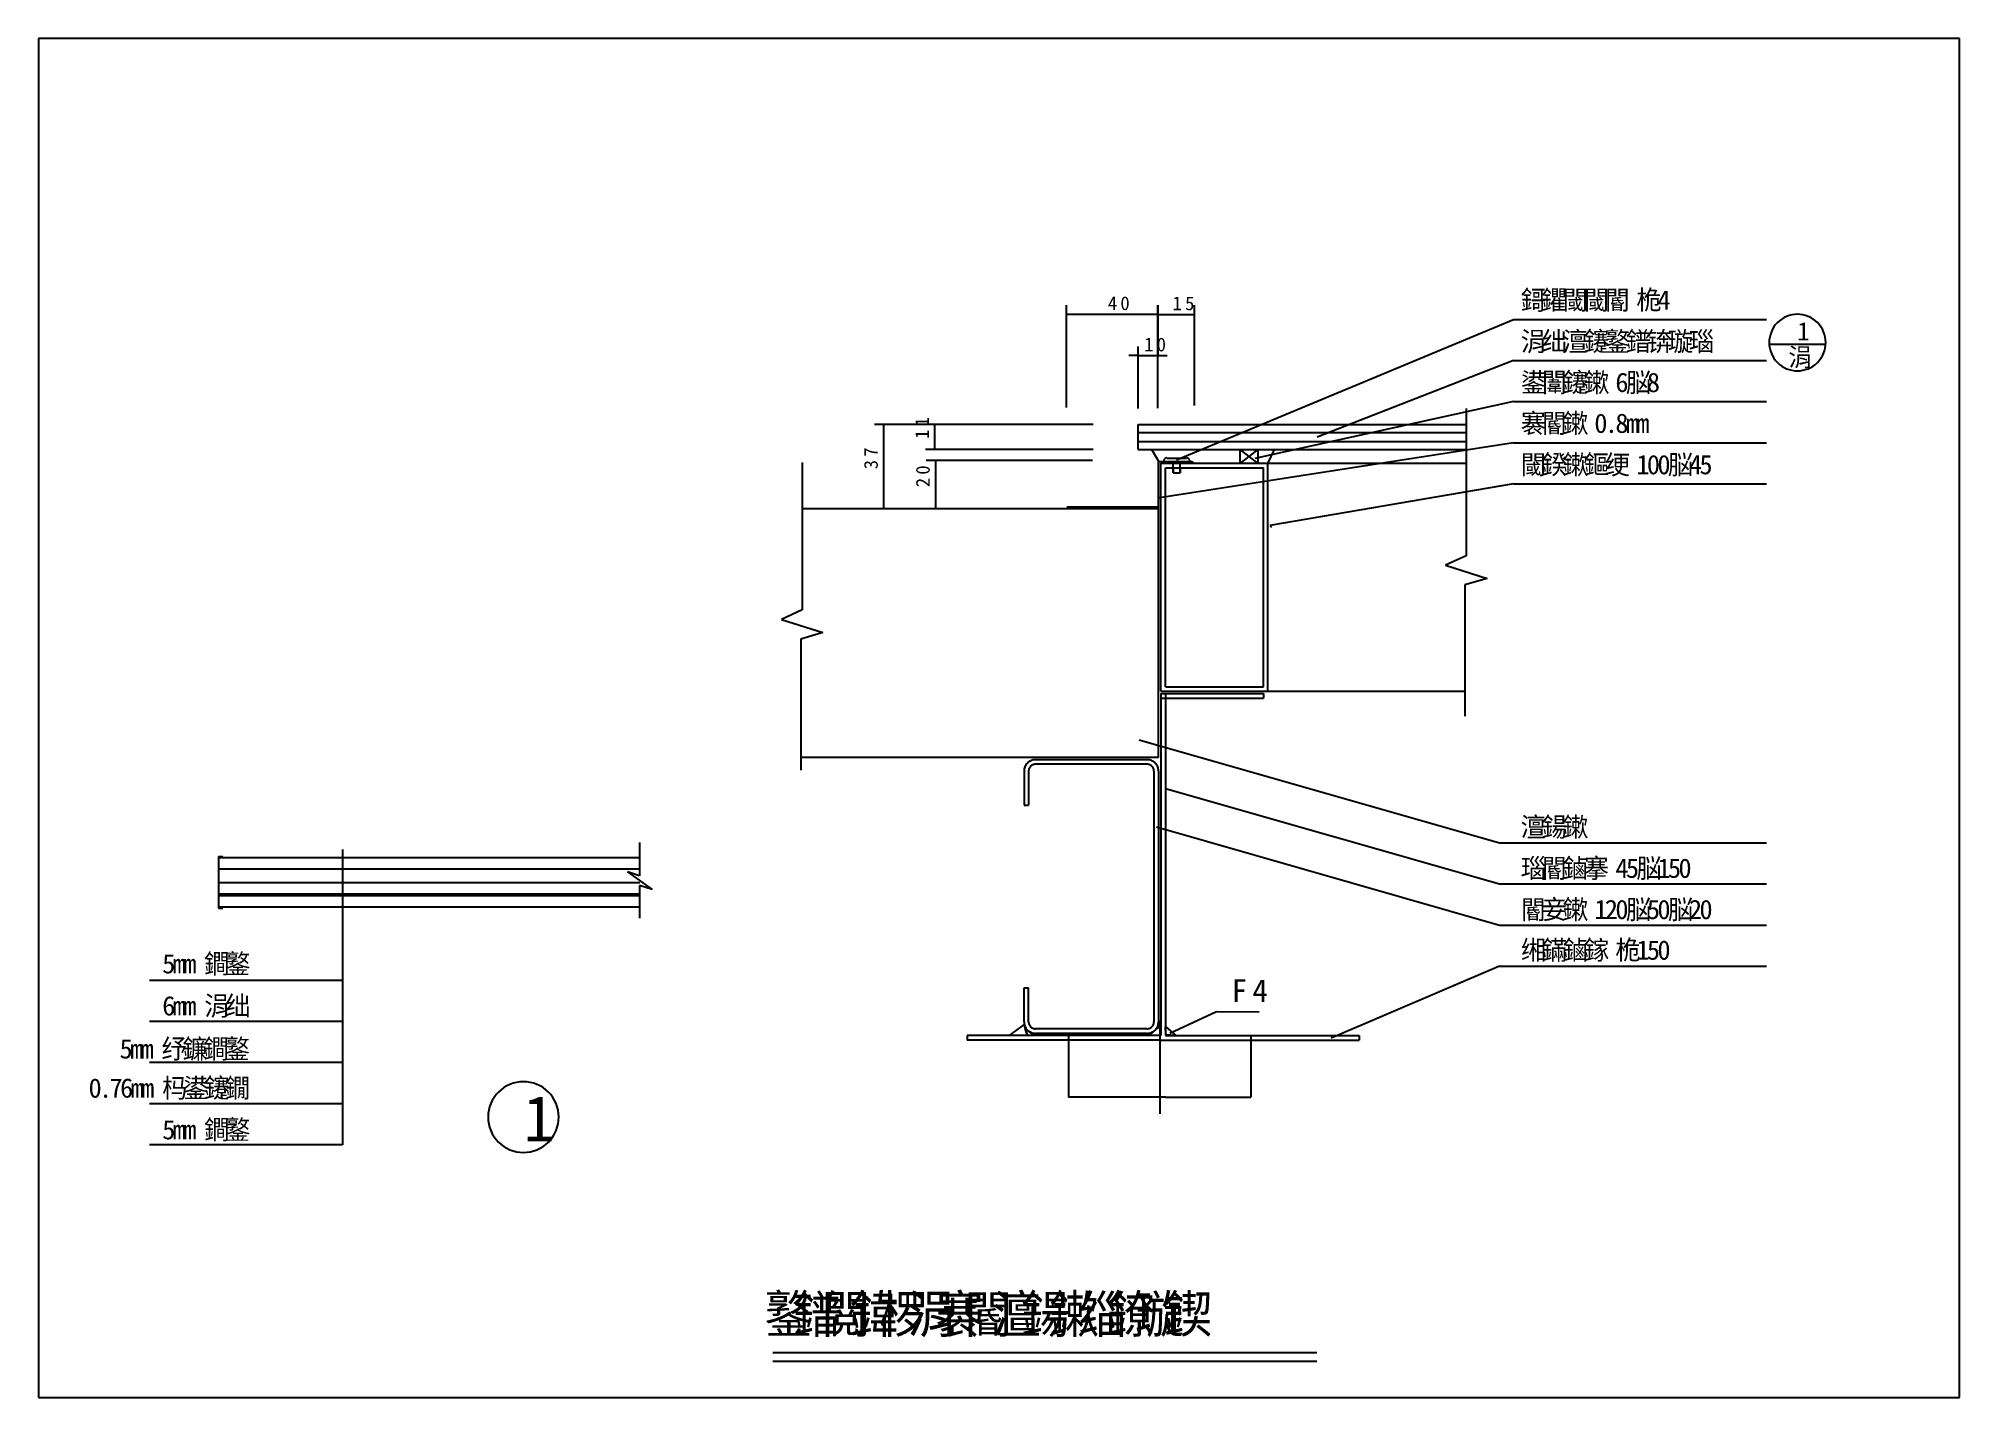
# Model space of a CAD drawing. Header units: metres. Extents: x 0 to 420, y 0 to 297.
import ezdxf

# ---------------------------------------------------------------- set-up
doc = ezdxf.new("R2010")
doc.units = ezdxf.units.M

msp = doc.modelspace()

# ---------------------------------------------------------------- linework, layer by layer
for p, q in [((420, 297), (0, 297)), ((0, 297), (0, 0)), ((420, 0), (420, 297)), ((224.74, 216.33), (224.74, 238.73)), ((224.74, 236.73), (244.74, 236.73)), ((244.74, 216.22), (244.74, 238.73)), ((244.78, 227.54), (244.78, 238.71)), ((244.78, 236.71), (252.73, 236.71)), ((248.83, 204.89), (322.46, 235.57)), ((252.73, 216.77), (252.73, 238.71)), ((322.46, 235.57), (377.78, 235.57)), ((240.39, 227.71), (238.39, 227.71)), ((240.39, 216.15), (240.39, 229.71)), ((240.39, 227.71), (244.74, 227.71)), ((244.74, 216.22), (244.74, 229.71)), ((244.74, 227.71), (246.74, 227.71)), ((378.66, 230.22), (390.83, 230.22)), ((322.46, 226.6), (279.55, 209.9)), ((322.46, 226.6), (377.78, 226.6)), ((322.46, 217.63), (265.95, 205.23)), ((312.13, 216.15), (312.13, 183.97)), ((322.46, 217.63), (377.78, 217.63)), ((230.56, 212.63), (182.75, 212.63)), ((184.75, 212.63), (184.75, 194.18)), ((230.56, 212.63), (193.92, 212.63)), ((195.92, 212.63), (195.92, 207.15)), ((240.39, 207.15), (240.39, 212.63)), ((240.39, 212.63), (267.8, 212.63)), ((240.39, 210.89), (267.8, 210.89)), ((267.8, 212.63), (312.13, 212.63)), ((267.8, 212.63), (312.13, 212.63)), ((267.8, 210.89), (312.13, 210.89)), ((230.56, 207.15), (193.92, 207.15)), ((240.39, 208.9), (267.8, 208.9)), ((240.39, 207.15), (267.8, 207.15)), ((244.91, 204.54), (243.5, 207.05)), ((322.46, 208.66), (244.63, 196.54)), ((262.63, 207.18), (262.63, 204.11)), ((262.63, 207.18), (266.62, 204.11)), ((266.62, 207.18), (262.63, 204.11)), ((266.62, 207.18), (266.62, 204.11)), ((267.8, 208.9), (312.13, 208.9)), ((267.8, 207.15), (312.13, 207.15)), ((268.79, 204.15), (270.2, 207.15)), ((322.46, 208.66), (377.78, 208.66)), ((166.97, 204.3), (166.97, 172.12)), ((230.44, 204.8), (194.09, 204.8)), ((196.09, 204.8), (196.09, 194.23)), ((244.88, 204.55), (252.25, 204.55)), ((244.88, 194.19), (244.88, 204.55)), ((245.38, 204.16), (267.8, 204.16)), ((245.38, 154.33), (245.38, 204.16)), ((246.37, 155.33), (246.37, 203.17)), ((246.37, 203.17), (267.8, 203.17)), ((246.76, 205.3), (250.96, 205.3)), ((248.11, 203.17), (248.11, 204.55)), ((248.11, 202.09), (248.11, 203.17)), ((248.11, 203.17), (248.11, 202.09)), ((248.11, 202.09), (249.61, 202.09)), ((249.61, 203.17), (249.61, 204.55)), ((249.61, 202.09), (249.61, 203.17)), ((249.61, 203.17), (249.61, 202.09)), ((249.61, 203.17), (249.61, 202.09)), ((249.61, 203.17), (249.61, 202.09)), ((252.25, 204.55), (252.64, 204.12)), ((267.8, 204.16), (312.13, 204.16)), ((267.8, 155.33), (267.8, 203.17)), ((268.79, 154.33), (268.79, 204.16)), ((322.46, 199.69), (269.2, 190.53)), ((322.46, 199.69), (377.78, 199.69)), ((238.51, 194.2), (166.97, 194.2)), ((195.56, 194.18), (182.75, 194.18)), ((226.16, 194.23), (194.09, 194.23)), ((244.77, 194.58), (224.84, 194.58)), ((244.88, 194.2), (238.51, 194.2)), ((244.88, 139.88), (244.88, 194.19)), ((269.2, 190.53), (269.57, 190.17)), ((312.13, 183.97), (307.58, 181.91)), ((307.58, 181.91), (316.69, 179.02)), ((316.69, 179.02), (311.85, 177.59)), ((311.85, 177.59), (311.85, 148.92)), ((316.69, 179.02), (316.69, 179.02)), ((166.97, 172.12), (162.42, 170.06)), ((162.42, 170.06), (171.52, 167.17)), ((171.52, 167.17), (166.68, 165.74)), ((166.68, 165.74), (166.68, 137.08)), ((171.52, 167.17), (171.52, 167.17)), ((245.38, 154.33), (267.8, 154.33)), ((245.38, 153.84), (245.38, 79.09)), ((245.38, 153.84), (267.8, 153.84)), ((245.38, 152.84), (267.8, 152.84)), ((246.37, 155.33), (267.8, 155.33)), ((246.37, 153.84), (246.37, 79.09)), ((246.37, 153.84), (246.37, 79.09)), ((267.8, 154.33), (311.85, 154.33)), ((267.8, 153.84), (267.8, 152.84)), ((240.63, 143.74), (319.42, 121.2)), ((244.88, 139.88), (166.68, 139.88)), ((242.39, 139.39), (217.97, 139.39)), ((215.48, 136.89), (215.48, 129.42)), ((216.47, 136.89), (216.47, 129.42)), ((242.39, 138.39), (217.97, 138.39)), ((243.88, 136.89), (243.88, 82.08)), ((244.88, 136.89), (244.88, 82.08)), ((246.37, 133.13), (319.42, 112.23)), ((215.48, 129.42), (216.47, 129.42)), ((244.4, 124.73), (319.42, 103.26)), ((39.35, 118.2), (39.35, 106.93)), ((39.35, 118.2), (40.34, 118.2)), ((39.35, 118.05), (131.47, 118.05)), ((66.5, 119.74), (66.5, 55.25)), ((131.39, 121.28), (131.39, 113.99)), ((319.42, 121.2), (377.78, 121.2)), ((39.35, 115.56), (131.47, 115.56)), ((128.78, 114.85), (134.18, 111.03)), ((131.39, 113.99), (128.78, 114.85)), ((39.35, 112.57), (131.47, 112.57)), ((39.35, 110.08), (131.47, 110.08)), ((39.35, 109.7), (131.47, 109.7)), ((134.18, 111.03), (131.39, 111.9)), ((131.39, 111.9), (131.39, 104.78)), ((319.42, 112.23), (377.78, 112.23)), ((39.35, 107.21), (131.47, 107.21)), ((39.35, 106.93), (40.34, 106.93)), ((319.42, 103.26), (377.78, 103.26)), ((319.42, 94.29), (282.62, 78.55)), ((319.42, 94.29), (377.78, 94.29)), ((66.5, 91.13), (24.28, 91.13)), ((215.48, 82.08), (215.48, 89.56)), ((215.48, 89.56), (216.47, 89.56)), ((216.47, 82.08), (216.47, 89.56)), ((247.32, 79.65), (257.55, 84.34)), ((257.55, 84.34), (266.88, 84.31)), ((66.5, 82.16), (24.28, 82.16)), ((215.49, 81.51), (212.26, 79.18)), ((216.29, 79.1), (215.49, 81.51)), ((215.73, 80.62), (217.58, 79.1)), ((216.21, 79.1), (215.73, 80.62)), ((242.39, 80.59), (217.97, 80.59)), ((245.33, 81.27), (242.83, 79.1)), ((244.93, 81.91), (244.6, 80.79)), ((244.6, 80.79), (245.25, 80.87)), ((245.25, 82.31), (244.93, 81.91)), ((245.25, 80.87), (245.25, 82.31)), ((245.25, 81.11), (245.33, 81.27)), ((245.25, 79.18), (245.25, 81.11)), ((246.38, 81.11), (248.64, 79.1)), ((246.46, 79.26), (246.38, 81.11)), ((245.38, 79.09), (203.02, 79.09)), ((203.02, 79.09), (203.02, 78.1)), ((245.38, 78.1), (203.02, 78.1)), ((212.18, 79.18), (216.45, 79.1)), ((212.26, 79.18), (216.29, 79.1)), ((217.58, 79.1), (216.21, 79.1)), ((242.39, 79.59), (217.97, 79.59)), ((225.19, 78.97), (225.19, 65.64)), ((242.83, 79.1), (245.25, 79.18)), ((243.07, 79.42), (242.99, 79.1)), ((245.13, 78.97), (245.13, 62.03)), ((245.38, 78.1), (246.37, 78.1)), ((246.37, 79.09), (288.73, 79.09)), ((246.37, 78.1), (288.73, 78.1)), ((248.64, 79.1), (246.46, 79.26)), ((265.06, 78.97), (265.06, 65.64)), ((288.73, 79.09), (288.73, 78.1)), ((66.5, 73.19), (24.28, 73.19)), ((66.5, 64.22), (24.28, 64.22)), ((245.38, 65.64), (225.19, 65.64)), ((246.37, 65.64), (245.38, 65.64)), ((246.37, 65.64), (265.06, 65.64)), ((246.37, 65.64), (246.37, 65.64)), ((66.5, 55.25), (24.28, 55.25)), ((160.56, 9.83), (279.47, 9.83)), ((160.56, 7.96), (279.47, 7.96)), ((0, 0), (420, 0))]:
    msp.add_line(p, q)
for points in [[(390.73, 230.54), (390.7, 231.14), (390.61, 231.74), (390.47, 232.33), (390.26, 232.9), (390, 233.45), (389.69, 233.97), (389.33, 234.46), (388.92, 234.91), (388.47, 235.31), (387.99, 235.68), (387.47, 235.99), (386.92, 236.25), (386.35, 236.45), (385.76, 236.6), (385.16, 236.69), (384.55, 236.72), (383.95, 236.69), (383.35, 236.6), (382.76, 236.45), (382.19, 236.25), (381.64, 235.99), (381.12, 235.68), (380.63, 235.31), (380.18, 234.91), (379.78, 234.46), (379.42, 233.97), (379.1, 233.45), (378.85, 232.9), (378.64, 232.33), (378.49, 231.74), (378.4, 231.14), (378.38, 230.54), (378.38, 230.54)], [(378.38, 230.54), (378.4, 229.93), (378.49, 229.33), (378.64, 228.74), (378.85, 228.17), (379.1, 227.63), (379.42, 227.11), (379.78, 226.62), (380.18, 226.17), (380.63, 225.76), (381.12, 225.4), (381.64, 225.09), (382.19, 224.83), (382.76, 224.63), (383.35, 224.48), (383.95, 224.39), (384.55, 224.36), (385.16, 224.39), (385.76, 224.48), (386.35, 224.63), (386.92, 224.83), (387.47, 225.09), (387.99, 225.4), (388.47, 225.76), (388.92, 226.17), (389.33, 226.62), (389.69, 227.11), (390, 227.63), (390.26, 228.17), (390.47, 228.74), (390.61, 229.33), (390.7, 229.93), (390.73, 230.54), (390.73, 230.54)], [(246.72, 205.33), (246.65, 205.32), (246.58, 205.31), (246.51, 205.3), (246.44, 205.27), (246.38, 205.24), (246.32, 205.21), (246.26, 205.16), (246.21, 205.12), (246.16, 205.06), (246.12, 205.01), (246.09, 204.95), (246.06, 204.88), (246.03, 204.82), (246.01, 204.75), (246, 204.68), (246, 204.61), (246, 204.61)], [(251.72, 204.61), (251.72, 204.68), (251.71, 204.75), (251.69, 204.82), (251.67, 204.88), (251.64, 204.95), (251.6, 205.01), (251.56, 205.06), (251.51, 205.12), (251.46, 205.16), (251.4, 205.21), (251.34, 205.24), (251.28, 205.27), (251.21, 205.3), (251.14, 205.31), (251.07, 205.32), (251, 205.33), (251, 205.33)], [(217.97, 139.39), (217.73, 139.37), (217.48, 139.34), (217.25, 139.28), (217.02, 139.2), (216.8, 139.09), (216.59, 138.97), (216.39, 138.82), (216.21, 138.66), (216.04, 138.47), (215.9, 138.28), (215.77, 138.07), (215.67, 137.85), (215.59, 137.62), (215.53, 137.38), (215.49, 137.14), (215.48, 136.89), (215.48, 136.89)], [(244.88, 136.89), (244.87, 137.14), (244.83, 137.38), (244.77, 137.62), (244.69, 137.85), (244.58, 138.07), (244.46, 138.28), (244.31, 138.47), (244.15, 138.66), (243.97, 138.82), (243.77, 138.97), (243.56, 139.09), (243.34, 139.2), (243.11, 139.28), (242.87, 139.34), (242.63, 139.37), (242.39, 139.39), (242.39, 139.39)], [(217.97, 138.39), (217.82, 138.38), (217.68, 138.36), (217.54, 138.32), (217.4, 138.28), (217.27, 138.21), (217.14, 138.14), (217.02, 138.05), (216.91, 137.95), (216.81, 137.84), (216.73, 137.72), (216.65, 137.6), (216.59, 137.47), (216.54, 137.33), (216.5, 137.19), (216.48, 137.04), (216.47, 136.89), (216.47, 136.89)], [(243.88, 136.89), (243.87, 137.04), (243.85, 137.19), (243.82, 137.33), (243.77, 137.47), (243.7, 137.6), (243.63, 137.72), (243.54, 137.84), (243.44, 137.95), (243.33, 138.05), (243.22, 138.14), (243.09, 138.21), (242.96, 138.28), (242.82, 138.32), (242.68, 138.36), (242.53, 138.38), (242.39, 138.39), (242.39, 138.39)], [(215.48, 82.08), (215.49, 81.84), (215.53, 81.6), (215.59, 81.36), (215.67, 81.13), (215.77, 80.91), (215.9, 80.7), (216.04, 80.5), (216.21, 80.32), (216.39, 80.16), (216.59, 80.01), (216.8, 79.89), (217.02, 79.78), (217.25, 79.7), (217.48, 79.64), (217.73, 79.6), (217.97, 79.59)], [(216.47, 82.08), (216.48, 81.94), (216.5, 81.79), (216.54, 81.65), (216.59, 81.51), (216.65, 81.38), (216.73, 81.25), (216.81, 81.13), (216.91, 81.03), (217.02, 80.93), (217.14, 80.84), (217.27, 80.76), (217.4, 80.7), (217.54, 80.65), (217.68, 80.62), (217.82, 80.59), (217.97, 80.59)], [(242.39, 80.59), (242.53, 80.59), (242.68, 80.62), (242.82, 80.65), (242.96, 80.7), (243.09, 80.76), (243.22, 80.84), (243.33, 80.93), (243.44, 81.03), (243.54, 81.13), (243.63, 81.25), (243.7, 81.38), (243.77, 81.51), (243.82, 81.65), (243.85, 81.79), (243.87, 81.94), (243.88, 82.08)], [(242.39, 79.59), (242.63, 79.6), (242.87, 79.64), (243.11, 79.7), (243.34, 79.78), (243.56, 79.89), (243.77, 80.01), (243.97, 80.16), (244.15, 80.32), (244.31, 80.5), (244.46, 80.7), (244.58, 80.91), (244.69, 81.13), (244.77, 81.36), (244.83, 81.6), (244.87, 81.84), (244.88, 82.08)], [(113.76, 61.3), (113.72, 62.06), (113.61, 62.81), (113.43, 63.54), (113.17, 64.26), (112.85, 64.94), (112.46, 65.59), (112.01, 66.2), (111.5, 66.76), (110.94, 67.27), (110.33, 67.72), (109.68, 68.11), (108.99, 68.44), (108.28, 68.69), (107.54, 68.88), (106.79, 68.99), (106.04, 69.03), (105.28, 68.99), (104.53, 68.88), (103.79, 68.69), (103.08, 68.44), (102.39, 68.11), (101.74, 67.72), (101.14, 67.27), (100.57, 66.76), (100.07, 66.2), (99.61, 65.59), (99.22, 64.94), (98.9, 64.26), (98.64, 63.54), (98.46, 62.81), (98.35, 62.06), (98.31, 61.3), (98.31, 61.3)], [(98.31, 61.3), (98.35, 60.55), (98.46, 59.8), (98.64, 59.06), (98.9, 58.35), (99.22, 57.66), (99.61, 57.01), (100.07, 56.4), (100.57, 55.84), (101.14, 55.33), (101.74, 54.88), (102.39, 54.49), (103.08, 54.17), (103.79, 53.91), (104.53, 53.73), (105.28, 53.62), (106.04, 53.58), (106.79, 53.62), (107.54, 53.73), (108.28, 53.91), (108.99, 54.17), (109.68, 54.49), (110.33, 54.88), (110.94, 55.33), (111.5, 55.84), (112.01, 56.4), (112.46, 57.01), (112.85, 57.66), (113.17, 58.35), (113.43, 59.06), (113.61, 59.8), (113.72, 60.55), (113.76, 61.3), (113.76, 61.3)]]:
    msp.add_lwpolyline(points)

# ---------------------------------------------------------------- texts
for s, height, p in [('4', 3, (233.8, 237.64)), ('0', 3, (236.53, 237.64)), ('1', 3, (247.95, 237.62)), ('5', 3, (250.68, 237.62)), ('鎶', 4.23, (324.07, 237.73)), ('鑺', 4.23, (328.66, 237.73)), ('閾', 4.23, (333.26, 237.73)), ('閾', 4.23, (337.86, 237.73)), ('閽', 4.23, (342.45, 237.73)), ('桅', 4.23, (349.34, 237.73)), ('4', 4.23, (353.94, 237.73)), ('1', 3, (241.74, 228.62)), ('0', 3, (244.47, 228.62)), ('涓', 4.23, (324.07, 228.69)), ('绌', 4.23, (328.66, 228.69)), ('澶', 4.23, (333.26, 228.69)), ('鑳', 4.23, (337.86, 228.69)), ('鐜', 4.23, (342.45, 228.69)), ('鐠', 4.23, (347.05, 228.69)), ('锛', 4.23, (351.64, 228.69)), ('璇', 4.23, (356.24, 228.69)), ('瑙', 4.23, (360.83, 228.69)), ('1', 3.99, (384.49, 231)), ('涓', 3.99, (382.57, 225.38)), ('鍙', 4.23, (324.07, 219.72)), ('闈', 4.23, (328.66, 219.72)), ('鑳', 4.23, (333.26, 219.72)), ('鏉', 4.23, (337.86, 219.72)), ('6', 4.23, (344.75, 219.72)), ('脳', 4.23, (347.05, 219.72)), ('8', 4.23, (351.64, 219.72)), ('褰', 4.23, (324.07, 210.8)), ('閽', 4.23, (328.66, 210.8)), ('鏉', 4.23, (333.26, 210.8)), ('0', 4.23, (340.15, 210.8)), ('8', 4.23, (344.75, 210.8)), ('.', 4.23, (342.45, 210.8)), ('m', 4.23, (347.05, 210.8)), ('m', 4.23, (349.34, 210.8)), ('閾', 4.23, (324.07, 201.76)), ('鍨', 4.23, (328.66, 201.76)), ('鏉', 4.23, (333.26, 201.76)), ('鏂', 4.23, (337.86, 201.76)), ('绠', 4.23, (342.45, 201.76)), ('1', 4.23, (349.34, 201.76)), ('0', 4.23, (351.64, 201.76)), ('0', 4.23, (353.94, 201.76)), ('脳', 4.23, (356.24, 201.76)), ('4', 4.23, (360.83, 201.76)), ('5', 4.23, (363.13, 201.76)), ('澶', 4.23, (324.07, 122.58)), ('鍚', 4.23, (328.66, 122.58)), ('鏉', 4.23, (333.26, 122.58)), ('瑙', 4.23, (324.07, 113.57)), ('閽', 4.23, (328.66, 113.57)), ('鏀', 4.23, (333.26, 113.57)), ('搴', 4.23, (337.86, 113.57)), ('4', 4.23, (344.75, 113.57)), ('5', 4.23, (347.05, 113.57)), ('脳', 4.23, (349.34, 113.57)), ('1', 4.23, (353.94, 113.57)), ('5', 4.23, (356.24, 113.57)), ('0', 4.23, (358.54, 113.57)), ('妾', 4.23, (328.66, 104.55)), ('鏉', 4.23, (333.26, 104.55)), ('脳', 4.23, (347.05, 104.55)), ('脳', 4.23, (356.24, 104.55)), ('閽', 4.23, (324.07, 104.55)), ('1', 4.23, (340.15, 104.55)), ('2', 4.23, (342.45, 104.55)), ('0', 4.23, (344.75, 104.55)), ('5', 4.23, (351.64, 104.55)), ('0', 4.23, (353.94, 104.55)), ('2', 4.23, (360.83, 104.55)), ('0', 4.23, (363.13, 104.55)), ('5', 4.23, (27.06, 92.69)), ('鐧', 4.23, (36.25, 92.69)), ('鐜', 4.23, (40.85, 92.69)), ('缃', 4.23, (324.07, 95.68)), ('鏋', 4.23, (328.66, 95.68)), ('鏀', 4.23, (333.26, 95.68)), ('鎵', 4.23, (337.86, 95.68)), ('桅', 4.23, (344.75, 95.68)), ('1', 4.23, (349.34, 95.68)), ('5', 4.23, (351.64, 95.68)), ('0', 4.23, (353.94, 95.68)), ('m', 4.23, (29.36, 92.69)), ('m', 4.23, (31.66, 92.69)), ('涓', 4.23, (36.25, 83.49)), ('绌', 4.23, (40.85, 83.49)), ('F', 4.98, (260.85, 86.42)), ('4', 4.98, (265.38, 86.42)), ('6', 4.23, (27.06, 83.49)), ('m', 4.23, (29.36, 83.49)), ('m', 4.23, (31.66, 83.49)), ('5', 4.23, (17.74, 74.09)), ('m', 4.23, (20.04, 74.09)), ('m', 4.23, (22.33, 74.09)), ('纾', 4.23, (26.93, 74.09)), ('鐮', 4.23, (31.52, 74.09)), ('鐧', 4.23, (36.12, 74.09)), ('鐜', 4.23, (40.72, 74.09)), ('0', 4.23, (10.96, 65.53)), ('7', 4.23, (15.55, 65.53)), ('6', 4.23, (17.85, 65.53)), ('m', 4.23, (20.15, 65.53)), ('m', 4.23, (22.44, 65.53)), ('杩', 4.23, (27.04, 65.53)), ('鍙', 4.23, (31.63, 65.53)), ('鑳', 4.23, (36.23, 65.53)), ('鐗', 4.23, (40.83, 65.53)), ('.', 4.23, (13.25, 65.53)), ('1', 9.97, (106.04, 55.99)), ('5', 4.23, (27.06, 56.43)), ('m', 4.23, (29.36, 56.43)), ('m', 4.23, (31.66, 56.43)), ('鐧', 4.23, (36.25, 56.43)), ('鐜', 4.23, (40.85, 56.43)), ('鐜', 8.19, (158.72, 14.15)), ('鐠', 8.19, (164.96, 14.15)), ('閲', 8.19, (171.19, 14.15)), ('鍏', 8.19, (177.43, 14.15)), ('椤', 8.19, (183.66, 14.15)), ('涓', 8.19, (189.89, 14.15)), ('褰', 8.19, (196.13, 14.15)), ('閽', 8.19, (202.36, 14.15)), ('澶', 8.19, (208.6, 14.15)), ('鍚', 8.19, (214.83, 14.15)), ('鏉', 8.19, (221.06, 14.15)), ('缁', 8.19, (227.3, 14.15)), ('鐐', 8.19, (233.53, 14.15)), ('璇', 8.19, (239.76, 14.15)), ('鍥', 8.19, (246, 14.15))]:
    msp.add_text(s, height=height).set_placement(p)
for s, p in [('1', (194.67, 212.21)), ('1', (194.67, 209.48)), ('7', (183.5, 205.58)), ('3', (183.5, 202.85)), ('0', (194.84, 201.67)), ('2', (194.84, 198.94))]:
    msp.add_text(s, height=3, rotation=90).set_placement(p)

doc.saveas('drawing.dxf')
